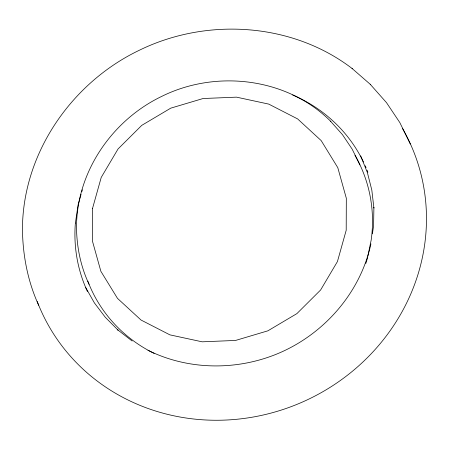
<?xml version="1.0" encoding="UTF-8"?>
<svg xmlns="http://www.w3.org/2000/svg" width="449" height="449" viewBox="0 0 449 449"><rect width="100%" height="100%" fill="white"/><g stroke="black" fill="none" stroke-linecap="round" stroke-linejoin="round"><path stroke-width="0.67" d="M75.404 223.052L78.075 204.946L81.061 194.355M372.406 233.811L373.596 225.746L373.899 207.545L373.894 208.044L371.817 190.079L367.394 172.612L360.693 155.921M367.832 256.233L371.183 240.03A148.052 139.123 -24.5 0 0 354.991 155.326M81.797 191.757L82.347 189.804M370.919 243.874C360.227 293.478 323.039 335.268 276.315 354.227C235.405 370.773 187.654 370.027 147.979 350.271M352.381 68.736L352.022 68.428C291.878 22.472 206.45 17.309 139.151 50.339C71.75 82.622 23.039 152.851 22.45 228.361L22.45 228.85C22.691 255.077 27.731 281.343 38.67 305.253M132.113 340.993L117.677 329.819L118.048 330.138L105.291 317.275L94.391 302.901L85.523 287.242M370.217 84.277L386.488 102.636L399.801 122.543L410.33 144.011M330.492 121.174L342.48 134.678L352.207 149.22L359.902 164.906M352.022 68.428L370.599 84.608M330.874 121.499C287.399 77.739 216.238 69.303 161.735 96.383C112.508 119.967 76.931 171.254 76.504 226.403L76.498 226.891C76.667 246.658 80.618 266.453 89.098 284.363M87.42 291.474A152.447 143.253 -24.5 0 1 75.376 223.046M365.222 165.788A152.447 143.253 -24.5 0 1 366.053 167.696M367.108 170.255A152.447 143.253 -24.5 0 1 367.871 172.192M292.625 94.975A152.447 143.253 -24.5 0 1 363.482 162.022M367.608 257.502A148.058 139.128 -24.5 0 1 365.834 263.451M154.13 353.391A148.052 139.123 -24.5 0 1 87.813 281.113M402.573 128.655A202.634 190.415 -24.5 0 1 307.616 399.677A202.634 190.415 -24.5 0 1 37.194 301.431M92.46 208.701L92.342 240.731L100.873 271.314L117.481 298.361L141.025 320.036L169.907 334.859L202.162 341.818L235.585 340.437L267.896 330.818L296.901 313.61L320.62 289.987L337.435 261.559L346.201 230.264L346.319 198.233L337.788 167.651L321.181 140.599L297.631 118.923L268.749 104.106L236.5 97.147L203.077 98.522L170.766 108.147L141.761 125.355L118.042 148.978L101.227 177.406L92.46 208.701"/></g></svg>
